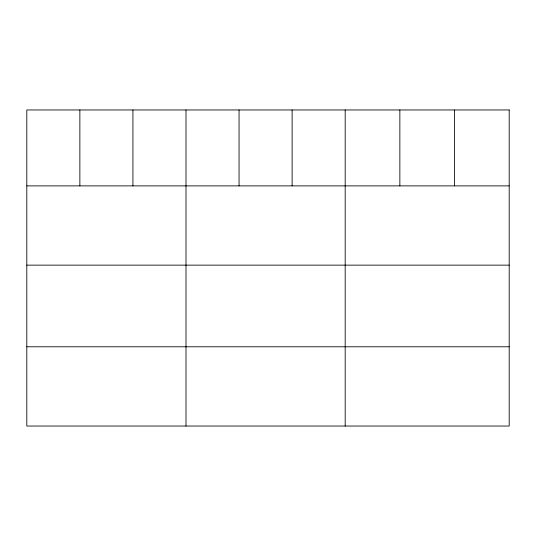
<?xml version="1.0" encoding="UTF-8"?>
<svg xmlns="http://www.w3.org/2000/svg" width="536" height="536" viewBox="0 0 536 536"><rect width="100%" height="100%" fill="white"/><g stroke="black" fill="none" stroke-linecap="round" stroke-linejoin="round"><path stroke-width="0.8" d="M26.8 185.885L509.2 185.885M26.8 265.139L509.2 265.139M26.8 346.785L509.2 346.785M454.528 109.96L454.528 185.885M399.856 109.96L399.856 185.885M345.184 109.96L345.184 426.04M292.12 109.96L292.12 185.885M239.056 109.96L239.056 185.885M185.992 109.96L185.992 426.04M132.928 109.96L132.928 185.885M79.864 109.96L79.864 185.885M509.2 109.96L26.8 109.96L26.8 426.04L509.2 426.04L509.2 109.96"/></g></svg>
